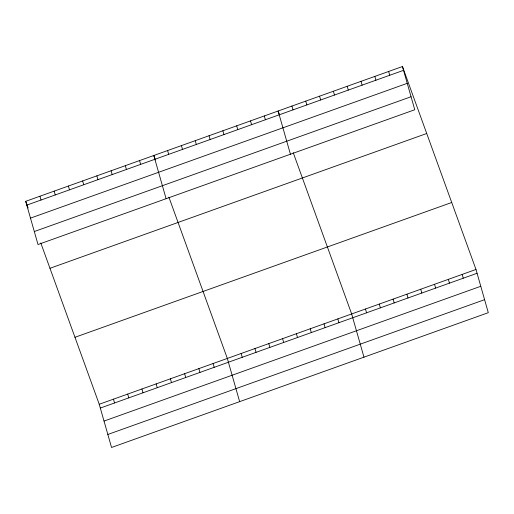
<?xml version="1.0" encoding="UTF-8"?>
<svg xmlns="http://www.w3.org/2000/svg" width="514" height="514" viewBox="0 0 514 514"><rect width="100%" height="100%" fill="white"/><g stroke="black" fill="none" stroke-linecap="round" stroke-linejoin="round"><path stroke-width="0.77" d="M402.456 66.524L414.766 109.739L38.01 244.536L25.7 201.321L402.456 66.524L475.99 269.464L488.3 312.679L111.544 447.476L99.234 404.261L40.799 242.993M26.786 205.125L403.541 70.328M30.487 218.129L407.249 83.332M34.303 231.531L411.065 96.735M49.967 268.289L426.723 133.492M74.967 337.293L451.722 202.497M99.234 404.261L475.99 269.464M100.32 408.065L477.076 273.268M104.021 421.069L480.776 286.279M107.837 434.471L484.593 299.675M279.475 114.725L278.125 111.005L290.436 154.219M293.224 152.677L351.66 313.951L363.97 357.159M155.414 159.957L153.795 155.491L166.106 198.706M168.894 197.158L227.329 358.431L239.64 401.646M25.7 201.321L28.129 208.016M462.176 274.405L463.262 278.215M448.362 279.353L449.448 283.156M388.642 71.465L389.728 75.275M434.548 284.293L435.628 288.097M374.828 76.413L375.914 80.216M420.735 289.234L421.814 293.038M361.014 81.353L362.1 85.157M406.921 294.181L408 297.985M347.201 86.294L348.286 90.098M393.101 299.122L394.187 302.926M333.387 91.235L334.466 95.045M379.287 304.063L380.373 307.867M319.573 96.182L320.652 99.986M365.473 309.004L366.559 312.814M305.759 101.123L306.839 104.927M291.939 106.064L293.025 109.867M337.846 318.892L338.932 322.696M324.032 323.833L325.118 327.636M264.312 115.952L265.397 119.756M310.218 328.774L311.304 332.584M250.498 120.893L251.584 124.696M296.405 333.721L297.484 337.525M236.684 125.834L237.77 129.637M282.591 338.662L283.67 342.465M222.87 130.774L223.956 134.584M268.771 343.603L269.856 347.406M209.057 135.722L210.136 139.525M254.957 348.543L256.043 352.353M195.243 140.663L196.322 144.466M241.143 353.491L242.229 357.294M181.429 145.603L182.509 149.407M167.609 150.551L168.695 154.354M213.098 363.526L214.184 367.33M139.564 160.58L140.65 164.39M198.867 368.615L199.946 372.419M125.332 165.675L126.418 169.479M184.629 373.71L185.715 377.514M111.101 170.764L112.18 174.574M170.397 378.799L171.483 382.602M156.166 383.894L157.252 387.697M96.863 175.859L97.949 179.662M141.935 388.982L143.014 392.792M82.632 180.954L83.718 184.757M68.401 186.042L69.48 189.846M127.697 394.077L128.783 397.881M54.169 191.137L55.249 194.941M113.465 399.172L114.551 402.976M39.931 196.226L41.017 200.036"/></g></svg>
